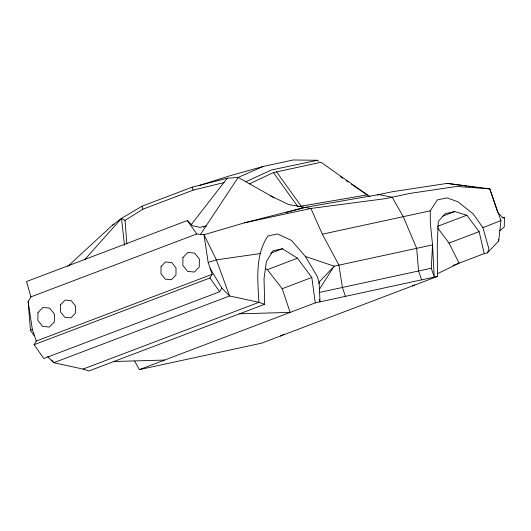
<?xml version="1.0" encoding="UTF-8"?>
<svg xmlns="http://www.w3.org/2000/svg" width="531" height="531" viewBox="0 0 531 531"><rect width="100%" height="100%" fill="white"/><g stroke="black" fill="none" stroke-linecap="round" stroke-linejoin="round"><path stroke-width="0.8" d="M456.786 264.02L484.226 253.606L487.398 252.922L498.702 240.941L498.735 239.342M497.706 212.546L502.864 217.79L504.45 217.445L504.251 227.022L499.492 230.879M134.589 361.087L139.394 369.609L315.268 302.869L311.823 277.454L297.479 258.219L282.412 248.76L272.888 250.818L266.35 261.77L264.033 278.576L264.697 304.27L258.942 302.338C257.714 280.249 254.853 255.391 267.929 236.003L277.447 233.939L291.532 240.43L305.411 256.5L334.172 266.17L432.533 244.897L434.252 277.129L431.278 268.241L432.533 244.897L430.349 223.12L430.216 210.84L437.358 199.921L446.876 197.864L457.782 201.7L473.181 213.854L482.905 227.646L488.918 248.999L487.398 252.922M498.702 240.941L500.945 220.564L489.774 188.83L447.135 183.394L392.595 191.691L378.849 194.572L304.88 207.395L244.267 222.867L204.01 234.755L196.742 233.965L30.917 296.889L28.136 301.495L30.453 330.421L34.329 335.804M318.806 283.693L319.098 282.147L317.113 276.22L305.411 256.5M210.157 268.387L221.858 288.107L219.681 291.758L43.807 358.498L34.09 344.705L36.267 341.055L212.141 274.315L208.172 262.46L204.01 234.755L216.369 259.865L229.591 295.973L258.942 302.338L83.075 369.078L53.724 362.713L47.644 356.533M34.09 344.705L209.957 277.965L212.141 274.315M319.244 289.514L334.172 266.17L319.098 282.147L320.027 301.84L319.284 299.617M200.333 234.656L238.173 177.427L262.971 166.508L293.119 159.99L317.498 160.269L318.527 161.318M191.187 224.732L227.208 178.243L238.173 177.427L271.693 196.324L288.618 204.554L310.894 208.451L385.858 198.594L409.653 193.45L456.653 186.461L489.774 188.83L497.454 211.783M84.555 259.838L121.533 218.347L141.91 206.24L192.156 187.171L227.208 178.243M67.776 266.363L112.552 225.098L121.533 218.347L125.037 220.358L126.849 243.921M30.453 330.421L32.305 329.2L28.136 301.495M125.037 220.358L142.899 209.201L193.151 190.138L224.102 182.551M280.395 336.03L284.112 334.218M412.302 285.977L414.532 284.888M437.557 273.651L459.103 263.137L448.987 243.079L437.67 227.978M249.231 183.958L273.405 172.575L321.003 162.28L370.054 196.795M245.84 181.715L271.427 169.986L317.498 160.269M112.552 225.098L114.059 224.46M482.905 227.646L500.945 220.564M203.174 227.122L206.187 225.974L199.842 227.348L192.501 225.755L187.343 220.518L26.55 281.536L30.917 296.889M270.81 253.161L282.412 248.76M265.274 268.367L267.332 269.655L297.479 258.219M442.648 216.17L454.801 211.557L466.835 215.228L479.135 231.635L484.226 253.606M437.464 226.372L466.835 215.228M267.332 269.655L282.207 288.691L311.823 277.454M264.697 304.27L88.823 371.01L83.075 369.078M502.903 218.035L504.45 217.445M448.987 243.079L479.135 231.635M452.93 265.48L455.246 264.604M454.801 211.557L445.283 213.615L438.281 221.4L437.292 243.868L437.425 276.445L261.551 343.185L139.394 369.609M199.291 185.545L229.239 175.973L262.971 166.508M377.355 195.043L378.849 194.572L392.203 197.227L403.248 216.675L416.669 248.329L418.587 270.983L421.561 279.877M208.172 262.46L216.369 259.865L260.197 253.566M285.771 212.679L304.88 207.395M297.871 206.712L367.087 194.923M244.267 222.867L310.894 208.451L322.337 234.178L338.931 265.142L342.435 287.457L345.409 296.351M322.337 234.178L430.216 210.84M319.43 292.435L431.278 268.241M315.268 302.869L437.425 276.445M239.574 313.808L290.138 312.401L282.207 288.691M113.953 361.478L164.517 360.071M485.142 188.532L489.774 188.83M447.135 183.394L462.547 185.551M464.174 185.777L466.603 186.115M468.229 186.341L470.658 186.686M472.285 186.912L473.904 187.138M476.34 187.476L477.96 187.702M270.246 195.846L271.693 196.324L273.571 197.924M340.563 176.816L342.614 178.21M346.033 180.533L348.077 181.927M351.495 184.25L367.206 194.93M221.858 288.107L229.591 295.973L53.724 362.713L51.786 360.018M302.039 207.322L276.578 171.885M273.405 172.575L297.393 206.048M209.957 277.965L219.681 291.758M187.343 220.518L196.742 233.965M192.156 187.171L193.151 190.138M141.91 206.24L142.899 209.201M32.305 329.2L36.267 341.055M121.533 218.347L124.473 245.295M37.973 312.573L37.854 320.412L42.599 326.406L49.423 327.043L54.328 321.959L54.441 314.12L49.695 308.126L42.878 307.482L37.973 312.573M60.574 304.708L60.468 311.83L64.782 317.279L70.981 317.863L75.442 313.237L75.541 306.108L71.234 300.659L65.028 300.075L60.574 304.708M161.072 266.569L160.966 273.691L165.28 279.147L171.48 279.724L175.94 275.098L176.04 267.976L171.732 262.526L165.526 261.942L161.072 266.569M182.936 257.562L182.823 265.4L187.569 271.394L194.386 272.038L199.291 266.947L199.404 259.108L194.665 253.114L187.841 252.471L182.936 257.562"/></g></svg>
